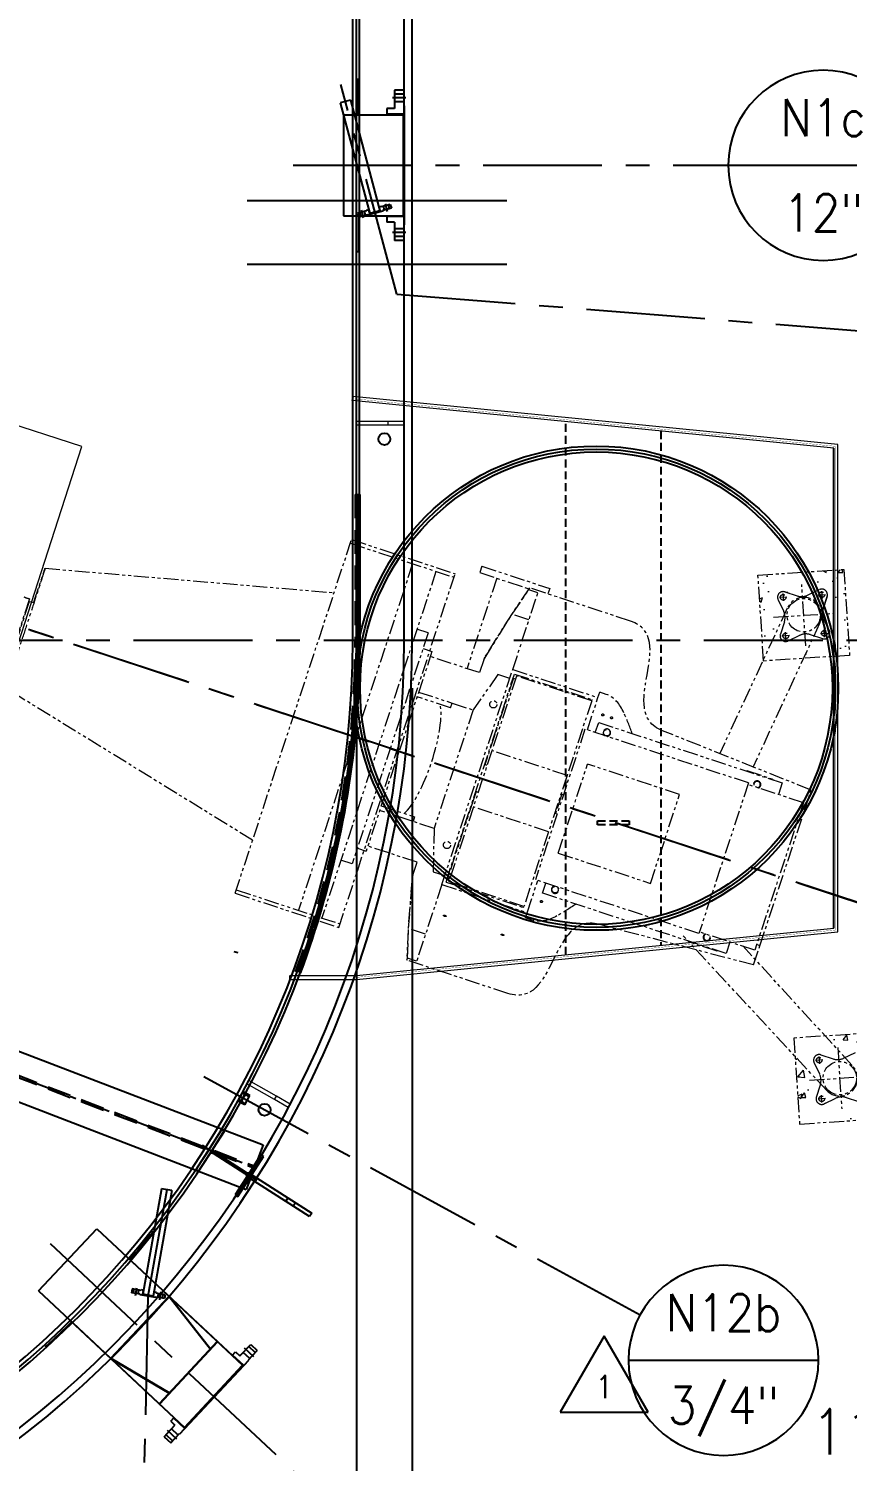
# Model space of a CAD drawing. Extents: x -1889 to 1259, y -977 to 1122.
# Drawn here: x 451.4 to 554.8, y 301.7 to 482.6 of the extents above; entities that cross this region are included whole.
import ezdxf
from ezdxf.enums import TextEntityAlignment as Align

# ---------------------------------------------------------------- set-up
doc = ezdxf.new("R2010")
doc.units = 0
doc.header["$LTSCALE"] = 12
doc.header["$MEASUREMENT"] = 0
doc.header["$PDMODE"] = 33
doc.header["$PDSIZE"] = -0.5
for name, pattern in [('CENTER', [2, 1.25, -0.25, 0.25, -0.25]), ('HIDDEN', [0.375, 0.25, -0.125]), ('PHANTOM2', [1.25, 0.625, -0.125, 0.125, -0.125, 0.125, -0.125])]:
    doc.linetypes.add(name, pattern=pattern)
doc.layers.get('0').update_dxf_attribs({"linetype": 'CONTINUOUS'})
doc.layers.get('Defpoints').update_dxf_attribs({"linetype": 'CONTINUOUS'})
for name, color, linetype in [('1 PIPE', 7, 'CONTINUOUS'), ('1-150-RFSO', 14, 'CONTINUOUS'), ('10 PIPE', 7, 'CONTINUOUS'), ('10-150-RFSO', 14, 'CONTINUOUS'), ('12 PIPE', 7, 'CONTINUOUS'), ('12-150-RFSO', 14, 'CONTINUOUS'), ('3-4-THRDCPLG', 14, 'CONTINUOUS'), ('6X20', 3, 'CONTINUOUS'), ('CENTER', 6, 'CENTER'), ('COVER', 3, 'CONTINUOUS'), ('DIM', 1, 'CONTINUOUS'), ('REPAD', 7, 'CONTINUOUS'), ('ROOF', 140, 'CONTINUOUS'), ('SHELL', 40, 'CONTINUOUS'), ('stack conn.', 191, 'CONTINUOUS'), ('TEXT', 4, 'CONTINUOUS')]:
    doc.layers.add(name, color=color, linetype=linetype)
for name, color, linetype, lineweight in [('AM_0', 7, 'CONTINUOUS', 30), ('AM_11', 92, 'PHANTOM2', 25), ('AM_7', 142, 'CENTER', 25), ('Equipment-AM_0', 7, 'CONTINUOUS', 50), ('Equipment-AM_2', 5, 'CONTINUOUS', 50), ('Equipment-AM_3', 6, 'HIDDEN', 25)]:
    doc.layers.add(name, color=color, linetype=linetype, lineweight=lineweight)
doc.styles.add('ROMANS', font='ROMANS.shx', dxfattribs={"width": 0.85, "height": 5.76})
doc.styles.get("Standard").update_dxf_attribs({"font": 'sanss___.ttf'})
doc.dimstyles.get("Standard").update_dxf_attribs({"dimtxt": 0.18, "dimasz": 0.18, "dimexe": 0.18, "dimexo": 0.0625, "dimgap": 0.09, "dimtad": 0, "dimtih": 1, "dimtoh": 1, "dimdec": 4, "dimzin": 0, "dimdsep": 46, "dimtxsty": 'Standard', "dimcen": 0.09, "dimadec": 0, "dimazin": 0, "dimtfac": 1, "dimtdec": 4, "dimtofl": 0, "dimtmove": 0, "dimatfit": 3, "dimfxl": 1, "dimtolj": 1, "dimtzin": 0, "dimarcsym": 0})

# ---------------------------------------------------------------- blocks, each defined once
blk = doc.blocks.new('A$C1b871768')
at = {"layer": '6X20'}
for p, q in [((-5.88, 3), (-6.25, 3)), ((-6.25, 3), (-6.25, -3)), ((-5.88, 0.44), (-5.88, 3)), ((-0.38, 3), (0, 3)), ((-0.38, 0.44), (-0.38, 3)), ((0, 3), (0, -3)), ((-5.5, 0.12), (-0.75, 0.12)), ((-5.88, -0.44), (-5.88, -3)), ((-5.5, -0.12), (-0.75, -0.12)), ((-0.38, -0.44), (-0.38, -3)), ((-5.88, -3), (-6.25, -3)), ((-0.38, -3), (0, -3))]:
    blk.add_line(p, q, dxfattribs=at)
for points in [[(-5.5, 0.12, -0.083285), (-5.65, 0.15, -0.09084), (-5.77, 0.22, -0.104065), (-5.85, 0.32, -0.115836), (-5.88, 0.44, -0.115836)], [(-0.75, 0.12, 0.083285), (-0.6, 0.15, 0.09084), (-0.48, 0.22, 0.104065), (-0.4, 0.32, 0.115836), (-0.38, 0.44, 0.115836)], [(-5.5, -0.12, 0.083285), (-5.65, -0.15, 0.09084), (-5.77, -0.22, 0.104065), (-5.85, -0.32, 0.115836), (-5.88, -0.44, 0.115836)], [(-0.75, -0.12, -0.083285), (-0.6, -0.15, -0.09084), (-0.48, -0.22, -0.104065), (-0.4, -0.32, -0.115836), (-0.38, -0.44, -0.115836)]]:
    blk.add_lwpolyline(points, format="xyb", dxfattribs=at)
at = {"layer": 'CENTER'}
blk.add_line((-7.24, 0), (0.99, 0), dxfattribs=at)
blk = doc.blocks.new('*U133')
at = {"layer": 'CENTER', "color": 0, "transparency": 16777216}
blk.add_line((-10.06, 0), (44.88, 0), dxfattribs=at)
blk = doc.blocks.new('A$C067614a1')
at = {"layer": '12 PIPE'}
for p, q in [((-1.67, 6.37), (5.88, 6.37)), ((-1.67, 6.37), (-1.67, -6.38)), ((5.88, 6.37), (5.88, -6.38)), ((-1.67, -6.38), (5.88, -6.38))]:
    blk.add_line(p, q, dxfattribs=at)
at = {"layer": '12-150-RFSO'}
for p, q in [((4.76, 9.5), (4.76, 7.19)), ((5.95, 9.5), (4.76, 9.5)), ((5.95, 9.5), (5.95, 7.5)), ((5.95, 9), (4.76, 9)), ((5.95, 8), (4.76, 8)), ((5.95, 7.5), (6.01, 7.5)), ((6.01, 7.5), (6.01, -7.5)), ((4.76, 7.19), (3.82, 7.19)), ((3.82, 7.19), (3.82, 6.37)), ((6.01, 6.44), (3.82, 6.44)), ((3.82, -6.38), (3.82, -7.19)), ((6.01, -6.44), (3.82, -6.44)), ((4.76, -7.19), (3.82, -7.19)), ((4.76, -7.19), (4.76, -9.5)), ((5.95, -8), (4.76, -8)), ((5.95, -9), (4.76, -9)), ((5.95, -7.5), (5.95, -9.5)), ((5.95, -7.5), (6.01, -7.5)), ((5.95, -9.5), (4.76, -9.5))]:
    blk.add_line(p, q, dxfattribs=at)
at = {"layer": 'CENTER'}
for p, q in [((6.19, 8.5), (4.51, 8.5)), ((6.19, -8.5), (4.51, -8.5))]:
    blk.add_line(p, q, dxfattribs=at)
at = {"layer": 'REPAD'}
for p, q in [((0, 10.87), (0.25, 10.87)), ((0, -10.87), (0.25, -10.87))]:
    blk.add_line(p, q, dxfattribs=at)
for points in [[(0.25, 6.37), (0.25, 10.87)], [(0.25, -6.38), (0.25, -10.87)]]:
    blk.add_lwpolyline(points, dxfattribs=at)
blk = doc.blocks.new('A$C2be07383')
at = {"layer": '10 PIPE'}
for p, q in [((-4.13, 3.5), (10.65, 17.32)), ((10.65, 17.32), (17.99, 9.47)), ((3.22, -4.35), (17.99, 9.47))]:
    blk.add_line(p, q, dxfattribs=at)
at = {"layer": '10-150-RFSO'}
for p, q in [((8.08, 18.51), (8.9, 19.28)), ((8.08, 18.51), (9.44, 17.05)), ((9.15, 19.01), (8.33, 18.24)), ((8.9, 19.28), (10.01, 18.1)), ((9.84, 18.28), (9.02, 17.51)), ((10.01, 18.1), (10.05, 18.14)), ((10.05, 18.14), (18.77, 8.83)), ((8.9, 16.54), (9.44, 17.05)), ((8.9, 16.54), (9.32, 16.09)), ((10.69, 17.46), (9.28, 16.13)), ((18.13, 9.51), (16.71, 8.19)), ((16.67, 8.24), (17.09, 7.78)), ((17.09, 7.78), (17.64, 8.29)), ((17.64, 8.29), (19.01, 6.83)), ((18.89, 8.6), (18.07, 7.84)), ((18.72, 8.79), (18.77, 8.83)), ((18.72, 8.79), (19.83, 7.6)), ((19.57, 7.87), (18.75, 7.11)), ((19.01, 6.83), (19.83, 7.6))]:
    blk.add_line(p, q, dxfattribs=at)
at = {"layer": 'CENTER'}
for p, q in [((9.68, 18.81), (8.49, 17.71)), ((19.41, 8.41), (18.23, 7.3))]:
    blk.add_line(p, q, dxfattribs=at)
at = {"layer": 'REPAD'}
for p, q in [((-7.04, 6.93), (-6.87, 7.11)), ((6.44, -7.48), (6.64, -7.33))]:
    blk.add_line(p, q, dxfattribs=at)
for points in [[(-3.58, 4.01, 0.009399), (-6.87, 7.11)], [(6.64, -7.33, 0.009399), (3.77, -3.84, 0.009399)]]:
    blk.add_lwpolyline(points, format="xyb", dxfattribs=at)
blk = doc.blocks.new('A$C85d14db1')
at = {"layer": 'Equipment-AM_0', "lineweight": 18}
for p, q in [((124, -104.32), (120, -104.32)), ((124, -104.82), (120, -104.82)), ((124, -104.82), (124, -104.32)), ((126, -104.32), (124, -104.32)), ((126, -104.82), (124, -104.82)), ((126, -104.82), (126, -104.32)), ((109.62, -189.93), (106.15, -187.96)), ((106.27, -187.74), (106.39, -187.52)), ((109.87, -189.5), (106.39, -187.52)), ((109.62, -189.93), (109.87, -189.5)), ((111.61, -190.49), (109.87, -189.5)), ((111.36, -190.92), (109.62, -189.93)), ((111.36, -190.92), (111.61, -190.49))]:
    blk.add_line(p, q, dxfattribs=at)
blk = doc.blocks.new('Nozzle Callout')
blk.add_line((0.25, 0), (-0.25, 0))
blk.add_circle((0, 0), 0.25)
at = {"style": 'ROMANS', "width": 0.9}
for tag, p in [('NZ-ID', (0, 0.125)), ('NZ-SZ', (0, -0.125))]:
    blk.add_attdef(tag, text='', height=0.0975, dxfattribs=at).set_placement(p, align=Align.MIDDLE)
blk = doc.blocks.new('*D182')
at = {"layer": 'Defpoints', "color": 0, "transparency": 16777216}
for p in [(245.86, 405.33), (499.86, 405.33), (499.86, 113.54)]:
    blk.add_point(p, dxfattribs=at)
at = {"layer": 'DIM', "color": 0, "lineweight": -2, "transparency": 16777216}
for p, q in [((245.86, 399.33), (245.86, 110.54)), ((499.86, 399.33), (499.86, 110.54)), ((251.62, 113.54), (414.24, 113.54)), ((494.1, 113.54), (449.03, 113.54))]:
    blk.add_line(p, q, dxfattribs=at)
at = {"layer": 'DIM', "color": 0, "transparency": 16777216}
for points in [[(251.62, 114.5), (251.62, 112.58), (245.86, 113.54)], [(494.1, 114.5), (494.1, 112.58), (499.86, 113.54)]]:
    blk.add_solid(points, dxfattribs=at)
at = {"layer": 'DIM', "color": 0, "transparency": 16777216, "insert": (431.63, 113.54), "char_height": 5.76, "attachment_point": 5, "style": 'ROMANS'}
blk.add_mtext('\\A1;21\'-2"\\P [254]\\P(BOTTOM)', dxfattribs=at)
blk = doc.blocks.new('*D185')
at = {"layer": 'Defpoints', "color": 0, "transparency": 16777216}
for p in [(252.86, 405.33), (492.86, 405.33), (492.86, 142.83)]:
    blk.add_point(p, dxfattribs=at)
at = {"layer": 'DIM', "color": 0, "lineweight": -2, "transparency": 16777216}
for p, q in [((252.86, 399.33), (252.86, 139.83)), ((492.86, 399.33), (492.86, 139.83)), ((258.62, 142.83), (343.4, 142.83)), ((487.1, 142.83), (401.04, 142.83))]:
    blk.add_line(p, q, dxfattribs=at)
at = {"layer": 'DIM', "color": 0, "transparency": 16777216}
for points in [[(258.62, 143.79), (258.62, 141.87), (252.86, 142.83)], [(487.1, 143.79), (487.1, 141.87), (492.86, 142.83)]]:
    blk.add_solid(points, dxfattribs=at)
at = {"layer": 'DIM', "color": 0, "transparency": 16777216, "char_height": 5.76, "attachment_point": 5, "style": 'ROMANS'}
for s, insert in [('\\A1;20\'-0"', (372.22, 147.22)), ('\\A1;[240]\\PSHELL OUTSIDE', (372.22, 133.64))]:
    blk.add_mtext(s, dxfattribs=dict(at, insert=insert))
blk = doc.blocks.new('*D199')
at = {"layer": 'Defpoints', "color": 0, "transparency": 16777216}
for p in [(434.32, 412.41, -0.01), (397.35, 411.55), (170.01, 405.33), (575.7, 405.33), (556.98, 372.02, -0.01)]:
    blk.add_point(p, dxfattribs=at)
at = {"layer": 'DIM', "color": 0, "lineweight": -2, "transparency": 16777216}
for p, q in [((402.03, 429.1), (407.79, 429.1)), ((428.62, 414.29), (397.12, 424.66))]:
    blk.add_line(p, q, dxfattribs=at)
for start, end in [(156.1607, 161.7757), (167.3907, 174.385)]:
    blk.add_arc((455.82, 405.33), 58.8, start, end, dxfattribs=at)
at = {"layer": 'DIM', "color": 0, "transparency": 16777216}
for points in [[(397.51, 418.42), (399.36, 417.91), (399.97, 423.72)], [(398.26, 411.04), (396.34, 411.13), (397.02, 405.33)]]:
    blk.add_solid(points, dxfattribs=at)
at = {"layer": 'DIM', "color": 0, "transparency": 16777216, "insert": (417.14, 429.1), "char_height": 5.76, "attachment_point": 5, "style": 'ROMANS'}
blk.add_mtext('\\A1;18°', dxfattribs=at)
blk = doc.blocks.new('A$C91247927')
at = {"layer": 'COVER', "linetype": 'HIDDEN'}
for p, q in [((0.53, -50.25), (12.53, -50.25)), ((0.53, -51.75), (0.53, -50.25)), ((12.53, -51.75), (0.53, -51.75)), ((12.53, -50.25), (12.53, -51.75))]:
    blk.add_line(p, q, dxfattribs=at)
at = {"layer": 'REPAD', "linetype": 'HIDDEN'}
for p, q in [((-11.47, -100.91), (-11.47, 100.91)), ((24.53, 97.36), (24.53, -97.36))]:
    blk.add_line(p, q, dxfattribs=at)
at = {"layer": 'stack conn.'}
for radius in [91.69, 90.56, 89.44]:
    blk.add_circle((0, 0), radius, dxfattribs=at)
blk = doc.blocks.new('A$Cff0bea57')
at = {"layer": '3-4-THRDCPLG'}
for p, q in [((-0.69, 1), (-0.69, 0)), ((-0.69, 1), (0.69, 1)), ((0.69, 0), (-0.69, 0)), ((-0.51, 0.45), (-0.53, 1)), ((-0.51, 0.45), (0.51, 0.45)), ((-0.46, 0.45), (-0.46, 0)), ((0.46, 0.45), (0.46, 0)), ((0.51, 0.45), (0.53, 1)), ((0.69, 1), (0.69, 0))]:
    blk.add_line(p, q, dxfattribs=at)
blk = doc.blocks.new('A$C7E8F1151')
at = {"layer": 'AM_11', "lineweight": 18, "ltscale": 0.25}
h = blk.add_hatch(dxfattribs=at)
h.set_pattern_fill('AR-CONC', color=256, style=0)
h.set_pattern_definition([(50, (-256.126, -601.178), (7.1726, -0.62752), [0.75, -8.25]), (355, (-256.126, -601.178), (-1.387513, 7.52192), [0.6, -6.6]), (100.4514, (-255.528, -601.23), (5.78509, 6.8944), [0.6374, -7.01142]), (46.1842, (-256.126, -599.178), (10.67241, -1.65519), [1.125, -12.375]), (96.6356, (-255.236, -599.316), (9.34662, 9.74119), [0.9561, -10.51714]), (351.1842, (-256.126, -599.178), (9.34662, 9.74119), [0.9, -9.9]), (21, (-255.126, -599.678), (5.96907, -4.02619), [0.75, -8.25]), (326, (-255.126, -599.678), (2.433153, 7.2515), [0.6, -6.6]), (71.4514, (-254.6284, -600.013), (8.402224, 3.22531), [0.6374, -7.01142]), (37.5, (-256.1259, -601.1777), (0.1215986, 3.3289385), [0, -6.52, 0, -6.7, 0, -6.625]), (7.5, (-256.126, -601.1777), (2.630695, 3.944117), [0, -3.82, 0, -6.37, 0, -2.525]), (327.5, (-258.356, -601.1777), (5.338224, -0.225549), [0, -2.5, 0, -7.8, 0, -10.35]), (317.5, (-259.356, -601.1777), (5.831862, 1.00105), [0, -3.25, 0, -5.18, 0, -7.35])])
h.paths.add_polyline_path([(247.41, 65.65), (250.45, 71.21, 0.048096), (250.36, 71.53), (249.75, 73.05, -0.660247), (250.67, 73.97), (252.19, 73.36, 0.095714), (252.84, 73.24), (252.84, 73.13, -0.414201), (255.11, 70.87), (255.21, 70.87, 0.095714), (255.33, 70.21), (255.94, 68.7, -0.660247), (255.02, 67.78), (253.96, 68.2), (252.44, 65.44), (258.28, 65.44), (258.28, 76.31), (247.41, 76.31)])
h.paths.add_polyline_path([(255.64, 73.31, -1), (254.93, 73.31, -1)], flags=16)
h = blk.add_hatch(dxfattribs=at)
h.set_pattern_fill('AR-CONC', color=256, style=0)
h.set_pattern_definition([(50, (-256.126, -601.178), (7.1726, -0.62752), [0.75, -8.25]), (355, (-256.126, -601.178), (-1.38751, 7.52192), [0.6, -6.6]), (100.4514, (-255.528, -601.23), (5.78509, 6.8944), [0.6374, -7.01142]), (46.1842, (-256.126, -599.178), (10.67241, -1.65519), [1.125, -12.375]), (96.6356, (-255.236, -599.316), (9.34662, 9.74119), [0.9561, -10.51714]), (351.1842, (-256.126, -599.178), (9.34662, 9.74119), [0.9, -9.9]), (21, (-255.126, -599.678), (5.96907, -4.02619), [0.75, -8.25]), (326, (-255.126, -599.678), (2.43315, 7.2515), [0.6, -6.6]), (71.4514, (-254.6284, -600.013), (8.402224, 3.22531), [0.6374, -7.01142]), (37.5, (-256.1259, -601.1777), (0.1215986, 3.3289385), [0, -6.52, 0, -6.7, 0, -6.625]), (7.5, (-256.126, -601.1777), (2.630695, 3.944117), [0, -3.82, 0, -6.37, 0, -2.525]), (327.5, (-258.356, -601.1777), (5.338224, -0.225549), [0, -2.5, 0, -7.8, 0, -10.35]), (317.5, (-259.356, -601.1777), (5.831862, 1.00105), [0, -3.25, 0, -5.18, 0, -7.35])])
h.paths.add_polyline_path([(248.09, 6.83), (258.97, 6.83), (258.97, 17.7), (252.06, 17.7), (254.36, 14.82), (255.71, 15.36, -0.660247), (256.63, 14.44), (256.02, 12.92, 0.095714), (255.89, 12.26), (255.78, 12.26, -0.414172), (253.53, 10.01), (253.53, 9.9, 0.095714), (252.87, 9.78), (251.35, 9.17, -0.660247), (250.43, 10.09), (251.04, 11.6, 0.0164), (251.08, 11.71), (248.09, 15.39)])
h.paths.add_polyline_path([(255.62, 9.82, -1), (256.32, 9.82, -1)], flags=16)
for p, q in [((178.9, 40.58), (196.51, 84.16)), ((196.33, 83.72), (209.11, 78.56)), ((196.51, 84.16), (209.28, 79)), ((157.67, 83.1), (193.87, 77.62)), ((204, 80.63), (186.74, 37.91)), ((212.7, 79.74), (212.38, 78.94)), ((212.7, 79.74), (221.06, 76.36)), ((155.43, 79.36), (152.69, 72.57)), ((155.39, 79.06), (152.87, 72.8)), ((155.37, 79), (155.3, 79.03)), ((155.43, 79.36), (155.36, 79.39)), ((155.39, 79.06), (155.99, 78.89)), ((206.88, 79.46), (189.62, 36.75)), ((191.67, 35.42), (209.28, 79)), ((214.47, 78.09), (209.98, 66.96)), ((212.38, 78.94), (218.42, 76.5)), ((218.51, 76.61), (216.11, 73.54)), ((216.11, 73.42), (218.41, 76.37)), ((218.41, 76.37), (218.51, 76.61)), ((219.54, 75.91), (218.41, 76.37)), ((230.96, 71.58), (218.51, 76.61)), ((221.06, 76.36), (220.79, 75.69)), ((215.73, 66.46), (219.54, 75.91)), ((252.84, 66.99), (252.84, 74.76)), ((205.39, 71.78), (204, 72.34)), ((212.16, 67.93), (216.11, 73.42)), ((216.11, 73.54), (212.26, 68.19)), ((218.19, 72.57), (216.11, 73.42)), ((249.75, 73.05), (250.36, 71.53)), ((250.87, 73.31), (249.93, 73.31)), ((250.4, 73.78), (250.4, 72.85)), ((251.24, 73.74), (250.67, 73.97)), ((250.67, 73.97), (252.19, 73.36)), ((253.5, 73.36), (255.02, 73.97)), ((254.82, 73.31), (255.76, 73.31)), ((255.29, 73.78), (255.29, 72.85)), ((255.94, 73.05), (255.29, 71.41)), ((255.33, 71.53), (255.94, 73.05)), ((205.39, 71.78), (193.89, 43.31)), ((250.83, 71.91), (241.07, 54.07)), ((249.02, 70.87), (256.67, 70.87)), ((205.71, 69.41), (195.76, 44.8)), ((204.61, 69.85), (205.71, 69.41)), ((211.51, 66.34), (205.45, 68.79)), ((254.78, 69.71), (245.15, 52.11)), ((250.36, 70.21), (249.75, 68.7)), ((250.4, 67.96), (250.4, 68.9)), ((255.29, 67.96), (255.29, 68.9)), ((255.94, 68.7), (255.33, 70.21)), ((181.54, 47.12), (151.7, 68.33)), ((212.16, 67.93), (211.51, 66.34)), ((212.26, 68.19), (212.16, 67.93)), ((250.87, 68.43), (249.93, 68.43)), ((250.67, 67.78), (252.19, 68.38)), ((253.5, 68.38), (255.02, 67.78)), ((254.82, 68.43), (255.76, 68.43)), ((205.02, 39.96), (215.73, 66.46)), ((205.56, 40.25), (215.91, 65.88)), ((213.82, 65.94), (210.4, 61.69)), ((215.75, 65.37), (211.83, 55.67)), ((216.15, 65.61), (212.43, 56.41)), ((215.28, 65.35), (213.82, 65.94)), ((215.71, 65.38), (216.01, 65.27)), ((215.73, 66.46), (226.24, 62.22)), ((215.91, 65.88), (225.48, 62.01)), ((225.42, 61.87), (216.15, 65.61)), ((207.58, 62.15), (203.45, 63.82)), ((203.68, 64.41), (207.82, 62.74)), ((210.4, 61.69), (204.5, 47.09)), ((207.58, 62.15), (207.82, 62.74)), ((207.82, 62.74), (210.4, 61.69)), ((225.42, 61.87), (221.7, 52.67)), ((224.63, 58.23), (226.24, 62.22)), ((225.42, 61.87), (225.48, 62.01)), ((226.24, 62.22), (226.5, 62.87)), ((227.31, 62.55), (226.5, 62.87)), ((224.34, 58.35), (216.84, 39.8)), ((244.49, 50.21), (224.34, 58.35)), ((225.61, 57.83), (226.12, 59.08)), ((226.12, 59.08), (248.75, 49.93)), ((212.43, 56.41), (209.63, 49.48)), ((221.7, 52.67), (212.43, 56.41)), ((252.32, 48.8), (234.1, 57.5)), ((211.69, 54.59), (211.4, 54.71)), ((211.83, 55.67), (211.44, 54.69)), ((221.7, 52.67), (218.9, 45.73)), ((219.95, 42.96), (224.37, 53.92)), ((235.72, 49.33), (224.37, 53.92)), ((210.11, 51.41), (209.71, 50.43)), ((210.37, 51.3), (210.07, 51.42)), ((244.37, 51.7), (244.4, 51.78)), ((244.4, 51.78), (247.68, 50.45)), ((201.92, 48.14), (197.79, 49.8)), ((198.02, 50.39), (202.15, 48.72)), ((209.71, 50.43), (205.8, 40.73)), ((209.63, 49.48), (205.91, 40.28)), ((218.9, 45.73), (209.63, 49.48)), ((220.89, 50.33), (219.93, 47.96)), ((220.85, 50.24), (220.74, 50.29)), ((221.07, 50.26), (220.89, 50.33)), ((231.3, 38.38), (235.72, 49.33)), ((244.49, 50.21), (236.99, 31.66)), ((251.24, 47.26), (244.41, 50.02)), ((247.68, 50.45), (247.65, 50.38)), ((248.75, 49.93), (248.17, 48.5)), ((202.15, 48.72), (201.92, 48.14)), ((204.5, 47.09), (201.92, 48.14)), ((204.5, 47.09), (204.01, 41.66)), ((219.96, 48.05), (219.86, 48.1)), ((220.11, 47.89), (219.93, 47.96)), ((251.24, 47.26), (243.89, 29.09)), ((251.36, 46.42), (252.32, 48.8)), ((194.67, 45.25), (195.76, 44.8)), ((202.08, 42.98), (196.02, 45.42)), ((218.9, 45.73), (215.18, 36.53)), ((244.58, 29.62), (251.36, 46.42)), ((251.36, 46.42), (250.96, 46.58)), ((193.89, 43.31), (192.5, 43.87)), ((201.43, 41.39), (202.08, 42.98)), ((204.01, 41.66), (205.47, 41.07)), ((219.95, 42.96), (231.3, 38.38)), ((178.9, 40.58), (191.67, 35.42)), ((179.07, 41.01), (191.85, 35.85)), ((201.33, 41.12), (200.38, 34.6)), ((200.46, 34.69), (201.43, 41.39)), ((205.02, 39.96), (201.2, 30.51)), ((201.43, 41.39), (201.33, 41.12)), ((205.02, 39.96), (215.53, 35.71)), ((205.56, 40.25), (215.12, 36.39)), ((206.05, 40.63), (205.76, 40.74)), ((215.18, 36.53), (205.91, 40.28)), ((236.99, 31.66), (216.84, 39.8)), ((215.53, 35.71), (217.14, 39.68)), ((217.62, 38.05), (218.12, 39.29)), ((240.26, 28.91), (217.62, 38.05)), ((215.12, 36.39), (215.18, 36.53)), ((200.38, 34.6), (199.97, 30.73)), ((200.07, 30.97), (200.46, 34.69)), ((202.55, 33.85), (200.46, 34.69)), ((215.27, 35.06), (215.53, 35.71)), ((216.07, 34.73), (215.27, 35.06)), ((243.62, 27.24), (224.46, 33.65)), ((199.97, 30.73), (200.07, 30.97)), ((201.2, 30.51), (200.07, 30.97)), ((251.84, 10.77), (234.99, 31.5)), ((243.89, 29.09), (237.07, 31.84)), ((212.42, 25.7), (199.97, 30.73)), ((235.85, 30.61), (235.87, 30.68)), ((239.13, 29.28), (235.85, 30.61)), ((239.16, 29.35), (239.13, 29.28)), ((240.83, 30.32), (240.26, 28.91)), ((255.19, 13.78), (242.44, 29.73)), ((243.62, 27.24), (244.58, 29.62)), ((244.58, 29.62), (244.18, 29.79)), ((251.56, 14.71), (250.62, 14.71)), ((251.09, 15.18), (251.09, 14.24)), ((251.35, 15.36), (252.87, 14.75)), ((253.53, 16.15), (253.53, 8.38)), ((254.19, 14.75), (255.71, 15.36)), ((251.04, 12.92), (250.43, 14.44)), ((249.71, 12.26), (257.35, 12.26)), ((250.43, 10.09), (251.04, 11.6)), ((251.56, 9.82), (250.62, 9.82)), ((251.09, 9.35), (251.09, 10.29)), ((251.35, 9.17), (252.87, 9.78)), ((251.92, 9.4), (251.35, 9.17)), ((254.19, 9.78), (255.71, 9.17))]:
    blk.add_line(p, q, dxfattribs=at)
for points in [[(247.41, 76.31), (258.28, 76.31), (258.28, 65.44), (247.41, 65.44)], [(248.09, 6.83), (258.97, 6.83), (258.97, 17.7), (248.09, 17.7)]]:
    blk.add_lwpolyline(points, close=True, dxfattribs=at)
for centre, radius in [((250.4, 73.31), 0.354), ((252.84, 70.87), 2.11), ((255.29, 73.31), 0.354), ((250.4, 68.43), 0.354), ((255.29, 68.43), 0.354), ((213, 62.23), 0.453), ((226.7, 59.99), 0.131), ((227.79, 59.55), 0.131), ((227.06, 57.72), 0.409), ((205.99, 44.9), 0.453), ((219.24, 38.38), 0.409), ((217.41, 36.99), 0.131), ((251.09, 14.71), 0.354), ((253.53, 12.26), 2.11), ((251.09, 9.82), 0.354)]:
    blk.add_circle(centre, radius, dxfattribs=at)
for centre, radius, start, end in [((250.4, 73.31), 0.709, 68.1307, 201.8694), ((252.84, 70.87), 2.26, 328.966, 152.8628), ((252.84, 75.01), 1.77, 248.1307, 291.8694), ((255.29, 73.31), 0.709, 338.1307, 111.8694), ((255.29, 73.31), 0.709, 338.1307, 34.3457), ((248.71, 70.87), 1.77, 338.1307, 21.8694), ((256.98, 70.87), 1.77, 162.8539, 201.8694), ((256.98, 70.87), 1.77, 158.1307, 159.8426), ((250.4, 68.43), 0.709, 158.1307, 291.8694), ((252.84, 66.74), 1.77, 68.1307, 111.8694), ((255.29, 68.43), 0.709, 248.1308, 21.8694), ((227.06, 57.72), 0.472, 269.0395, 226.9605), ((245.56, 49.93), 0.472, 291.5312, 204.4688), ((245.56, 49.93), 0.409, 281.0207, 214.9793), ((219.24, 38.38), 0.472, 93.8419, 42.1581), ((237.97, 31.13), 0.472, 114.2378, 21.7622), ((237.97, 31.13), 0.409, 104.8773, 31.1227), ((251.09, 14.71), 0.709, 68.1306, 201.8693), ((253.53, 16.4), 1.77, 248.1306, 291.8694), ((249.39, 12.26), 1.77, 338.1307, 21.8693), ((253.53, 12.26), 2.25, 214.7511, 37.2528), ((251.09, 9.82), 0.709, 158.1307, 291.8694), ((253.53, 8.13), 1.77, 68.1306, 111.8694)]:
    blk.add_arc(centre, radius, start, end, dxfattribs=at)
blk.add_ellipse((202.84, 56.25), major_axis=(2.95, 7.3), ratio=0.260474, start_param=3.544308, end_param=5.880469, dxfattribs=at)
for centre in [(205.12, 36), (212.24, 33.13)]:
    blk.add_ellipse(centre, major_axis=(0.164, -0.066), ratio=0.409923, dxfattribs=at)
for points, knots in [([(157.67, 83.1), (157.66, 83.08), (157.6, 82.92), (157.49, 82.64), (157.36, 82.33), (157.17, 81.85), (156.93, 81.24), (156.7, 80.67), (156.42, 79.98), (156.11, 79.21), (155.81, 78.44), (155.47, 77.6), (155.12, 76.74), (154.77, 75.88), (154.42, 75), (154.07, 74.15), (153.73, 73.3), (153.4, 72.48), (153.1, 71.75), (152.8, 71.01), (152.54, 70.36), (152.32, 69.84), (152.11, 69.31), (151.94, 68.91), (151.84, 68.65), (151.75, 68.43), (151.7, 68.32), (151.7, 68.33)], [3.162767, 3.162767, 3.162767, 3.162767, 3.494281, 3.494281, 3.494281, 3.864937, 3.864937, 3.864937, 4.218341, 4.218341, 4.218341, 4.571649, 4.571649, 4.571649, 4.924836, 4.924836, 4.924836, 5.277871, 5.277871, 5.277871, 5.630759, 5.630759, 5.630759, 5.983556, 5.983556, 5.983556, 6.283185, 6.283185, 6.283185, 6.283185]), ([(155.95, 78.9), (156.09, 79.26), (156.23, 79.59), (156.36, 79.91), (156.65, 80.63), (156.91, 81.25), (157.11, 81.75), (157.31, 82.25), (157.47, 82.63), (157.56, 82.85), (157.63, 83.01), (157.66, 83.1), (157.67, 83.1), (157.67, 83.1), (157.67, 83.1), (157.67, 83.1)], [2.0172, 2.0172, 2.0172, 2.0172, 2.175146, 2.175146, 2.175146, 2.528546, 2.528546, 2.528546, 2.881984, 2.881984, 2.881984, 3.141593, 3.141593, 3.141593, 3.162767, 3.162767, 3.162767, 3.162767]), ([(155.36, 79.39), (155.36, 79.39), (155.35, 79.39), (155.32, 79.4), (155.29, 79.41), (155.24, 79.43), (155.21, 79.44), (155.13, 79.46), (155.1, 79.48), (155.02, 79.51), (154.98, 79.52), (154.91, 79.56), (154.88, 79.57), (154.83, 79.6), (154.81, 79.61), (154.78, 79.62), (154.77, 79.62), (154.77, 79.62)], [1.206037, 1.206037, 1.206037, 1.206037, 1.507546, 1.507546, 1.809055, 1.809055, 2.110565, 2.110565, 2.412074, 2.412074, 2.713584, 2.713584, 3.015093, 3.015093, 3.316602, 3.316602, 3.618111, 3.618111, 3.618111, 3.618111])]:
    blk.add_open_spline(points, degree=3, knots=knots, dxfattribs=at)
for points in [[(234.1, 57.5), (228.27, 60.28), (237, 69.14), (230.96, 71.58)], [(229.37, 60.09), (228.93, 61.2), (228.33, 62.13), (227.31, 62.55)], [(230.26, 57.41), (229.96, 58.31), (229.71, 59.25), (229.37, 60.09)], [(221.76, 36.38), (220.93, 35.94), (220.09, 35.43), (219.26, 35.06)], [(224.46, 33.65), (218.33, 35.7), (218.47, 23.25), (212.42, 25.7)], [(219.26, 35.06), (218.17, 34.57), (217.1, 34.32), (216.07, 34.73)]]:
    blk.add_open_spline(points, degree=3, dxfattribs=at)
at = {"layer": 'AM_7'}
blk.add_line((138.66, 82.18), (258.4, 33.8), dxfattribs=at)
at = {"layer": 'Equipment-AM_0', "elevation": 0.01}
blk.add_lwpolyline([(197.83, 89.8), (196.61, 71.26, -0.010843), (196.15, 65.99, -0.078144), (186.35, 30.02, -0.078144)], format="xyb", dxfattribs=at)
at = {"layer": 'Equipment-AM_3'}
for p, q in [((197.33, 89.83, 0.01), (197.83, 89.8, 0.01)), ((178.25, 33.25, 0.01), (178.73, 33.1, 0.01))]:
    blk.add_line(p, q, dxfattribs=at)
at = {"layer": 'Equipment-AM_3', "elevation": 0.01}
blk.add_lwpolyline([(197.33, 89.83), (196.11, 71.29, -0.010822), (195.65, 66.05, -0.078267), (185.87, 30.17, -0.078267)], format="xyb", dxfattribs=at)

msp = doc.modelspace()

# ---------------------------------------------------------------- linework, layer by layer
at = {"layer": '1 PIPE'}
for p, q in [((492.06613, 473.54325), (490.79594, 473.2029)), ((490.79594, 473.2029), (494.5354, 459.24704)), ((492.06613, 473.54325), (495.8056, 459.58739)), ((495.8056, 459.58739), (494.5354, 459.24704)), ((468.22798, 336.14384), (465.88007, 322.82819)), ((469.523, 335.91549), (467.1751, 322.59985)), ((469.523, 335.91549), (468.22798, 336.14384)), ((467.1751, 322.59985), (465.88007, 322.82819))]:
    msp.add_line(p, q, dxfattribs=at)
at = {"layer": '1-150-RFSO'}
for p, q in [((494.12153, 459.58907), (493.00468, 459.28982)), ((493.37557, 458.87156), (493.24616, 459.35452)), ((493.97927, 459.03332), (493.84986, 459.51628)), ((494.406, 459.73), (494.10535, 459.64944)), ((494.10535, 459.64944), (494.12153, 459.58907)), ((496.16878, 459.55529), (494.23693, 459.03765)), ((494.54602, 459.12048), (494.38426, 459.72418)), ((495.97683, 460.15091), (495.67619, 460.07035)), ((495.85968, 459.47247), (495.69792, 460.07617)), ((495.97683, 460.15091), (495.99301, 460.09054)), ((497.10986, 460.3898), (495.99301, 460.09054)), ((497.23927, 459.90683), (496.1526, 459.61566)), ((496.1526, 459.61566), (496.16878, 459.55529)), ((496.39408, 459.68037), (496.26468, 460.16333)), ((496.99779, 459.84213), (496.86838, 460.32509)), ((497.10986, 460.3898), (497.23927, 459.90683)), ((493.00468, 459.28982), (493.13408, 458.80685)), ((494.22075, 459.09802), (493.13408, 458.80685)), ((494.22075, 459.09802), (494.23693, 459.03765)), ((464.51084, 323.51388), (464.42402, 323.02147)), ((465.53193, 322.82612), (464.42402, 323.02147)), ((465.64952, 323.31309), (464.51084, 323.51388)), ((464.67022, 322.97806), (464.75704, 323.47046)), ((465.28572, 322.86953), (465.37255, 323.36193)), ((465.53193, 322.82612), (465.52107, 322.76457)), ((467.49069, 322.41727), (465.52107, 322.76457)), ((465.66038, 323.37465), (465.64952, 323.31309)), ((465.9669, 323.3206), (465.66038, 323.37465)), ((465.83621, 322.709), (465.94474, 323.3245)), ((467.17555, 322.47284), (467.28408, 323.08834)), ((467.56844, 323.0382), (467.26192, 323.09225)), ((467.50154, 322.47882), (467.49069, 322.41727)), ((468.60945, 322.28347), (467.50154, 322.47882)), ((467.56844, 323.0382), (467.55759, 322.97665)), ((468.69627, 322.77587), (467.55759, 322.97665)), ((467.74774, 322.43541), (467.83457, 322.92781)), ((468.36325, 322.32688), (468.45007, 322.81928)), ((468.69627, 322.77587), (468.60945, 322.28347))]:
    msp.add_line(p, q, dxfattribs=at)
at = {"layer": '10 PIPE'}
for p, q in [((452.69998, 323.25537), (460.04518, 331.10462)), ((460.04518, 331.10462), (478.46799, 313.86485)), ((452.69998, 323.25537), (471.1228, 306.01561))]:
    msp.add_line(p, q, dxfattribs=at)
at = {"layer": '6X20'}
for p, q in [((306.85731, 408.54564), (481.05758, 341.67642)), ((306.85731, 402.11877), (478.90737, 336.07494))]:
    msp.add_line(p, q, dxfattribs=at)
at = {"layer": '6X20', "linetype": 'HIDDEN'}
for p, q in [((306.85731, 405.4661), (480.02727, 338.99238)), ((306.85731, 405.19831), (479.93768, 338.75898))]:
    msp.add_line(p, q, dxfattribs=at)
at = {"layer": 'AM_0'}
for p, q in [((461.83223, 314.70957), (469.17742, 322.55881)), ((469.17742, 322.55881), (474.4091, 315.91478)), ((475.27928, 316.8488), (467.95137, 308.98338)), ((469.22749, 310.35311), (461.83223, 314.70957))]:
    msp.add_line(p, q, dxfattribs=at)
at = {"layer": 'AM_7', "ltscale": 0.25}
msp.add_line((306.85731, 405.33221), (479.98957, 338.87296), dxfattribs=at)
at = {"layer": 'CENTER'}
for p, q in [((497.93999, 449.08133), (490.85756, 475.51335)), ((493.74161, 458.71288), (493.48382, 459.67495)), ((496.76012, 459.52169), (496.50234, 460.48376)), ((497.93999, 449.08133), (579.26823, 442.58829)), ((434.31911, 412.41018, -0.00504), (583.53538, 363.28024, -0.00504)), ((575.70136, 405.33221), (170.01325, 405.33221)), ((473.56291, 350.33035), (528.64888, 320.24433)), ((468.87549, 336.02967), (466.50588, 322.59092)), ((454.17189, 329.23937), (511.28407, 275.79473)), ((464.93491, 322.67956), (465.10786, 323.66043)), ((466.50588, 322.59092), (465.67072, 284.24753)), ((468.01243, 322.13691), (468.18538, 323.11778))]:
    msp.add_line(p, q, dxfattribs=at)
at = {"layer": 'COVER'}
for p, q in [((497.90484, 391.47437, -0.00504), (492.2058, 393.3508, -0.00504)), ((481.05758, 341.67642), (478.90737, 336.07494)), ((479.33664, 337.50237), (479.60686, 337.92306)), ((486.90919, 332.63856), (479.33664, 337.50237)), ((479.60686, 337.92306), (487.1794, 333.05926)), ((484.18193, 334.98451), (483.91172, 334.56382)), ((485.1285, 334.37654), (484.85829, 333.95584)), ((487.1794, 333.05926), (486.90919, 332.63856))]:
    msp.add_line(p, q, dxfattribs=at)
at = {"layer": 'Defpoints'}
for p, q in [((511.81941, 460.83221), (479.05613, 460.83221)), ((511.81941, 452.83221), (479.05613, 452.83221))]:
    msp.add_line(p, q, dxfattribs=at)
at = {"layer": 'Equipment-AM_0', "lineweight": 18}
msp.add_line((493.10731, 458.95721), (496.66731, 458.95721), dxfattribs=at)
at = {"layer": 'REPAD', "lineweight": 18, "ltscale": 0.25}
for p, q in [((458.16958, 429.83157), (389.69351, 452.08079)), ((443.33676, 384.18085), (458.16958, 429.83157))]:
    msp.add_line(p, q, dxfattribs=at)
at = {"layer": 'ROOF'}
msp.add_lwpolyline([(493.23231, 669.33221, 1), (252.48231, 669.33221), (252.48231, 405.33221, 1), (493.23231, 405.33221)], format="xyb", close=True, dxfattribs=at)
at = {"layer": 'SHELL'}
msp.add_line((499.85731, 405.33221), (499.85731, 669.33221), dxfattribs=at)
for points in [[(498.85731, 669.33221, 1), (246.85731, 669.33221), (246.85731, 405.33221, 1), (498.85731, 405.33221)], [(492.85731, 669.33221, 1), (252.85731, 669.33221), (252.85731, 405.33221, 1), (492.85731, 405.33221)], [(492.35731, 669.33221, 1), (253.35731, 669.33221), (253.35731, 405.33221, 1), (492.35731, 405.33221)]]:
    msp.add_lwpolyline(points, format="xyb", close=True, dxfattribs=at)
for centre in [(496.35731, 430.76971), (481.23231, 346.11346)]:
    msp.add_circle(centre, 0.75, dxfattribs=at)
msp.add_arc((372.85731, 405.33221), 127, 180, 0, dxfattribs=at)
at = {"layer": 'stack conn.'}
for p, q in [((492.35731, 436.13159), (492.30816, 435.63401)), ((553.10731, 369.03526), (553.10731, 429.62916)), ((484.44892, 362.58221), (484.44892, 363.08221))]:
    msp.add_line(p, q, dxfattribs=at)
at = {"layer": 'stack conn.', "lineweight": 18}
for p, q in [((553.60731, 430.08221), (492.35731, 436.13159)), ((553.10731, 429.62916), (492.30816, 435.63401)), ((553.60731, 368.58221), (553.60731, 430.08221)), ((553.60731, 368.58221), (553.60731, 430.08221)), ((492.83267, 363.08221), (553.10731, 369.03526)), ((492.85731, 362.58221), (553.60731, 368.58221)), ((484.44892, 363.08221), (492.83267, 363.08221)), ((484.44892, 362.58221), (492.85731, 362.58221))]:
    msp.add_line(p, q, dxfattribs=at)
at = {"layer": 'stack conn.', "const_width": 0.03}
msp.add_lwpolyline([(492.84499, 362.83221), (553.35731, 368.80873), (553.35731, 429.85568), (492.85731, 435.83099), (492.85731, 405.33221, -0.008927556), (492.7808, 401.04801, -0.081759839), (485.07918, 362.83221)], format="xyb", close=True, dxfattribs=at)
at = {"layer": 'TEXT'}
for p, q in [((524.11163, 317.55451), (518.56907, 307.95451)), ((529.6542, 307.95451), (524.11163, 317.55451)), ((518.56907, 307.95451), (529.6542, 307.95451))]:
    msp.add_line(p, q, dxfattribs=at)

# ---------------------------------------------------------------- block references
at = {"layer": 'CENTER'}
msp.add_blockref('*U133', (494.88731, 465.33221), dxfattribs=at)
at = {"layer": 'COVER'}
for name, p in [('A$C85d14db1', (372.85731, 537.33221)), ('A$C067614a1', (492.85731, 465.33221))]:
    msp.add_blockref(name, p, dxfattribs=at)
at = {"layer": 'COVER', "xscale": 0.3333333333333333, "yscale": 0.3333333333333333, "zscale": 0.3333333333333333}
msp.add_blockref('A$C91247927', (523.10731, 399.33221), dxfattribs=at)
at = {"layer": 'COVER', "xscale": -1}
for name, p, rotation in [('A$Cff0bea57', (478.17331, 347.81231), 241.3581856767483), ('A$C2be07383', (460.47678, 323.33935), 180)]:
    msp.add_blockref(name, p, dxfattribs=dict(at, rotation=rotation))
at = {"layer": 'COVER', "rotation": 147.2875652765578}
msp.add_blockref('A$C1b871768', (474.21304, 341.09036), dxfattribs=at)
at = {"layer": 'DIM'}
ref = msp.add_blockref('Nozzle Callout', (551.76712, 465.33221), dxfattribs=dict(at, xscale=-48, yscale=48, zscale=48))
ref.add_attrib('NZ-ID', 'N1c', dxfattribs={"layer": '0', "height": 4.68, "style": 'ROMANS', "width": 0.9}).set_placement((551.76712, 471.33221), align=Align.MIDDLE)
ref.add_attrib('NZ-SZ', '12"', dxfattribs={"layer": '0', "height": 4.68, "style": 'ROMANS', "width": 0.9}).set_placement((551.76712, 459.33221), align=Align.MIDDLE)
ref = msp.add_blockref('Nozzle Callout', (539.18048, 314.49234), dxfattribs=dict(at, xscale=-48, yscale=48, zscale=48))
ref.add_attrib('NZ-ID', 'N12b', dxfattribs={"layer": '0', "height": 4.68, "style": 'ROMANS', "width": 0.9}).set_placement((539.18048, 320.49234), align=Align.MIDDLE)
ref.add_attrib('NZ-SZ', '3/4"', dxfattribs={"layer": '0', "height": 4.68, "style": 'ROMANS', "width": 0.9}).set_placement((539.18048, 308.49234), align=Align.MIDDLE)
at = {"layer": 'Equipment-AM_2', "rotation": 3.775699844212534}
msp.add_blockref('A$C7E8F1151', (301.6774, 321.16828), dxfattribs=at)

# ---------------------------------------------------------------- texts
at = {"layer": 'DIM', "style": 'ROMANS', "width": 0.85}
msp.add_text('119%%D', height=5.76, rotation=359.9, dxfattribs=at).set_placement((557.8376, 305.45729), align=Align.MIDDLE_CENTER)
at = {"layer": 'TEXT', "style": 'ROMANS', "width": 0.85}
msp.add_text('1', height=2.88, dxfattribs=at).set_placement((524.11163, 311.15451), align=Align.MIDDLE_CENTER)

# ---------------------------------------------------------------- dimensions: what is measured, and where the dimension line sits
at = {"layer": 'DIM'}
dim = msp.add_angular_dim_2l(base=(397.34724, 411.55469), line1=((575.70136, 405.33221), (170.01325, 405.33221)), line2=((434.31911, 412.41018, -0.00504), (556.97652, 372.02483, -0.00504)), dimstyle='Standard', override={"dimscale": 48, "dimtxt": 5.76, "dimasz": 0.12, "dimexe": 0.0625, "dimexo": 0.125, "dimgap": 0.1, "dimzin": 3, "dimlunit": 4, "dimpost": '\\X', "dimtxsty": 'ROMANS', "dimcen": 0}, dxfattribs=at)
dim.commit()
dim.dimension.update_dxf_attribs({"geometry": '*D199', "text_midpoint": (417.13992, 429.09718)})
for base, p1, p2, text, picture, middle in [((499.85731, 113.53686), (245.85731, 405.33221), (499.85731, 405.33221), '<>\\P(BOTTOM)', '*D182', (431.63261, 113.53686)), ((492.85731, 142.83268), (252.85731, 405.33221), (492.85731, 405.33171), '<>\\PSHELL OUTSIDE', '*D185', (372.22354, 142.83268))]:
    dim = msp.add_linear_dim(base=base, p1=p1, p2=p2, text=text, dimstyle='Standard', override={"dimscale": 48, "dimtxt": 5.76, "dimasz": 0.12, "dimexe": 0.0625, "dimexo": 0.125, "dimgap": 0.02, "dimzin": 3, "dimlunit": 4, "dimpost": '\\X', "dimtxsty": 'ROMANS', "dimcen": 0}, dxfattribs=at)
    dim.commit()
    dim.dimension.update_dxf_attribs({"geometry": picture, "text_midpoint": middle, "dimtype": 160})

doc.saveas('drawing.dxf')
